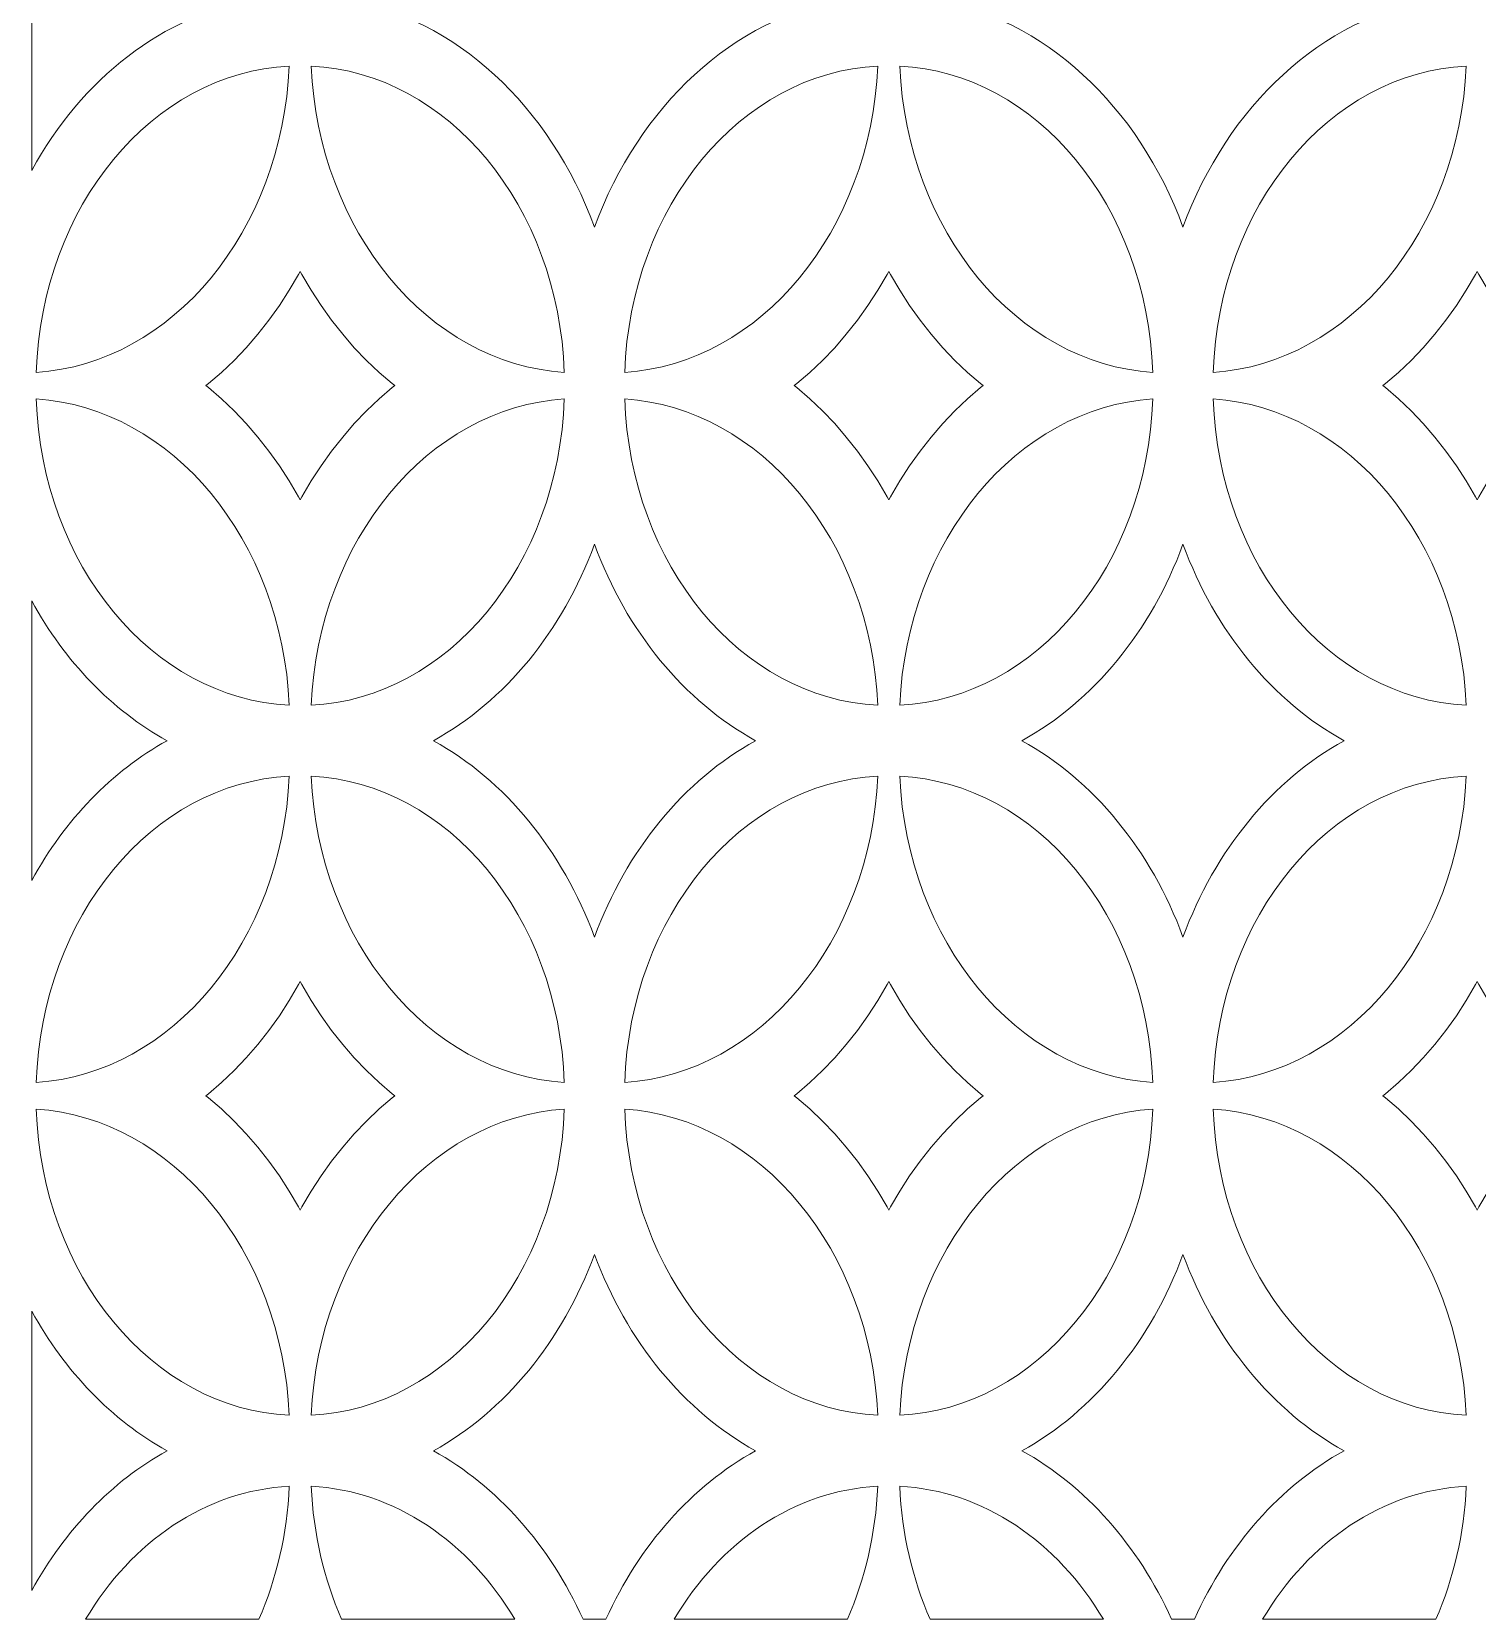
# Model space of a CAD drawing. Header units: millimetres. Extents: x -1200 to 1200, y -590 to 590.
# Drawn here: x -1200 to -674, y -590 to -12 of the extents above; entities that cross this region are included whole.
import ezdxf

# ---------------------------------------------------------------- set-up
doc = ezdxf.new("R2010")
doc.units = ezdxf.units.MM
doc.header["$MEASUREMENT"] = 0
doc.layers.add('Layer 1', color=7, linetype='Continuous')

msp = doc.modelspace()

# ---------------------------------------------------------------- linework, layer by layer
at = {"layer": 'Layer 1', "color": 250, "lineweight": 20}
for points, knots in [([(-903.7748, -0.0266), (-944.6702, -6.706), (-978.8783, -38.9105), (-995.1109, -82.9459), (-1011.3435, -38.9105), (-1045.5559, -6.706), (-1086.4471, -0.0266), (-1045.5559, 6.6528), (-1011.3435, 38.8573), (-995.1109, 82.8927), (-978.8783, 38.8573), (-944.6702, 6.6528), (-903.7748, -0.0266)], [0, 0, 0, 0, 0.25, 0.25, 0.25, 0.5, 0.5, 0.5, 0.75, 0.75, 0.75, 1, 1, 1, 1]), ([(-689.4556, -0.0266), (-730.3511, -6.706), (-764.5634, -38.9105), (-780.796, -82.9459), (-797.0244, -38.9105), (-831.241, -6.706), (-872.1322, -0.0266), (-831.241, 6.6528), (-797.0244, 38.8573), (-780.796, 82.8927), (-764.5592, 38.8573), (-730.3511, 6.6528), (-689.4556, -0.0266)], [0, 0, 0, 0, 0.25, 0.25, 0.25, 0.5, 0.5, 0.5, 0.75, 0.75, 0.75, 1, 1, 1, 1]), ([(-1200.05, 62.2661), (-1181.7989, 28.9776), (-1152.2638, 5.5533), (-1118.0557, -0.0266), (-1152.2638, -5.6065), (-1181.7989, -29.0308), (-1200.05, -62.3142), (-1200.05, -62.3142), (-1200.05, 62.2661), (-1200.05, 62.2661)], [0, 0, 0, 0, 0.33333333, 0.33333333, 0.33333333, 0.66666667, 0.66666667, 0.66666667, 1, 1, 1, 1]), ([(-1106.2629, -24.3336), (-1108.9853, -84.4325), (-1148.7696, -132.5922), (-1198.4174, -135.8957), (-1196.3777, -75.3993), (-1156.2287, -26.8009), (-1106.2629, -24.3336)], [0, 0, 0, 0, 0.5, 0.5, 0.5, 1, 1, 1, 1]), ([(-1098.2823, -24.3336), (-1048.3207, -26.8009), (-1008.1674, -75.3993), (-1006.1192, -135.8957), (-1055.767, -132.5922), (-1095.5556, -84.4325), (-1098.2823, -24.3336)], [0, 0, 0, 0, 0.5, 0.5, 0.5, 1, 1, 1, 1]), ([(-891.9438, -24.3336), (-894.6704, -84.4325), (-934.4548, -132.5922), (-984.0983, -135.8957), (-982.0586, -75.3993), (-941.9096, -26.8009), (-891.9438, -24.3336)], [0, 0, 0, 0, 0.5, 0.5, 0.5, 1, 1, 1, 1]), ([(-883.9547, -24.3336), (-833.9931, -26.8009), (-793.8441, -75.3993), (-791.8044, -135.8957), (-841.4522, -132.5922), (-881.2408, -84.4325), (-883.9547, -24.3336)], [0, 0, 0, 0, 0.5, 0.5, 0.5, 1, 1, 1, 1]), ([(-677.6289, -24.3336), (-680.3428, -84.4325), (-720.1357, -132.5922), (-769.7792, -135.8957), (-767.7438, -75.3993), (-727.5905, -26.8009), (-677.6289, -24.3336)], [0, 0, 0, 0, 0.5, 0.5, 0.5, 1, 1, 1, 1]), ([(-1068.8065, -139.9994), (-1068.8065, -139.9994), (-1067.8821, -140.7221), (-1067.8821, -140.7221), (-1067.8821, -140.7221), (-1068.8065, -141.4395), (-1068.8065, -141.4395), (-1068.8065, -141.4395), (-1073.5814, -145.5483), (-1073.5814, -145.5483), (-1073.5814, -145.5483), (-1078.1738, -149.9256), (-1078.1738, -149.9256), (-1078.1738, -149.9256), (-1082.5924, -154.5557), (-1082.5924, -154.5557), (-1082.5924, -154.5557), (-1086.8202, -159.4285), (-1086.8202, -159.4285), (-1086.8202, -159.4285), (-1090.8487, -164.5438), (-1090.8487, -164.5438), (-1090.8487, -164.5438), (-1094.6693, -169.8914), (-1094.6693, -169.8914), (-1094.6693, -169.8914), (-1098.2865, -175.4507), (-1098.2865, -175.4507), (-1098.2865, -175.4507), (-1101.6789, -181.2319), (-1101.6789, -181.2319), (-1101.6789, -181.2319), (-1102.2726, -182.3572), (-1102.2726, -182.3572), (-1102.2726, -182.3572), (-1102.8578, -181.2319), (-1102.8578, -181.2319), (-1102.8578, -181.2319), (-1106.2587, -175.4507), (-1106.2587, -175.4507), (-1106.2587, -175.4507), (-1109.8716, -169.8914), (-1109.8716, -169.8914), (-1109.8716, -169.8914), (-1113.6965, -164.5438), (-1113.6965, -164.5438), (-1113.6965, -164.5438), (-1117.725, -159.4285), (-1117.725, -159.4285), (-1117.725, -159.4285), (-1121.9528, -154.5505), (-1121.9528, -154.5505), (-1121.9528, -154.5505), (-1126.3671, -149.9256), (-1126.3671, -149.9256), (-1126.3671, -149.9256), (-1130.9638, -145.5483), (-1130.9638, -145.5483), (-1130.9638, -145.5483), (-1135.7301, -141.4395), (-1135.7301, -141.4395), (-1135.7301, -141.4395), (-1136.663, -140.7221), (-1136.663, -140.7221), (-1136.663, -140.7221), (-1135.7301, -139.9994), (-1135.7301, -139.9994), (-1135.7301, -139.9994), (-1130.9638, -135.8957), (-1130.9638, -135.8957), (-1130.9638, -135.8957), (-1126.3671, -131.5237), (-1126.3671, -131.5237), (-1126.3671, -131.5237), (-1121.9528, -126.8987), (-1121.9528, -126.8987), (-1121.9528, -126.8987), (-1117.725, -122.0156), (-1117.725, -122.0156), (-1117.725, -122.0156), (-1113.6965, -116.8951), (-1113.6965, -116.8951), (-1113.6965, -116.8951), (-1109.8716, -111.5526), (-1109.8716, -111.5526), (-1109.8716, -111.5526), (-1106.2587, -105.9882), (-1106.2587, -105.9882), (-1106.2587, -105.9882), (-1102.8578, -100.2122), (-1102.8578, -100.2122), (-1102.8578, -100.2122), (-1102.2726, -99.0972), (-1102.2726, -99.0972), (-1102.2726, -99.0972), (-1101.6789, -100.2122), (-1101.6789, -100.2122), (-1101.6789, -100.2122), (-1098.2865, -105.9882), (-1098.2865, -105.9882), (-1098.2865, -105.9882), (-1094.6736, -111.5526), (-1094.6736, -111.5526), (-1094.6736, -111.5526), (-1090.8487, -116.9003), (-1090.8487, -116.9003), (-1090.8487, -116.9003), (-1086.8202, -122.0156), (-1086.8202, -122.0156), (-1086.8202, -122.0156), (-1082.5924, -126.8936), (-1082.5924, -126.8936), (-1082.5924, -126.8936), (-1078.1738, -131.5237), (-1078.1738, -131.5237), (-1078.1738, -131.5237), (-1073.5814, -135.8957), (-1073.5814, -135.8957), (-1073.5814, -135.8957), (-1068.8065, -139.9994), (-1068.8065, -139.9994)], [0, 0, 0, 0, 0.025, 0.025, 0.025, 0.05, 0.05, 0.05, 0.075, 0.075, 0.075, 0.1, 0.1, 0.1, 0.125, 0.125, 0.125, 0.15, 0.15, 0.15, 0.175, 0.175, 0.175, 0.2, 0.2, 0.2, 0.225, 0.225, 0.225, 0.25, 0.25, 0.25, 0.275, 0.275, 0.275, 0.3, 0.3, 0.3, 0.325, 0.325, 0.325, 0.35, 0.35, 0.35, 0.375, 0.375, 0.375, 0.4, 0.4, 0.4, 0.425, 0.425, 0.425, 0.45, 0.45, 0.45, 0.475, 0.475, 0.475, 0.5, 0.5, 0.5, 0.525, 0.525, 0.525, 0.55, 0.55, 0.55, 0.575, 0.575, 0.575, 0.6, 0.6, 0.6, 0.625, 0.625, 0.625, 0.65, 0.65, 0.65, 0.675, 0.675, 0.675, 0.7, 0.7, 0.7, 0.725, 0.725, 0.725, 0.75, 0.75, 0.75, 0.775, 0.775, 0.775, 0.8, 0.8, 0.8, 0.825, 0.825, 0.825, 0.85, 0.85, 0.85, 0.875, 0.875, 0.875, 0.9, 0.9, 0.9, 0.925, 0.925, 0.925, 0.95, 0.95, 0.95, 0.975, 0.975, 0.975, 1, 1, 1, 1]), ([(-854.4874, -139.9994), (-854.4874, -139.9994), (-853.5672, -140.7221), (-853.5672, -140.7221), (-853.5672, -140.7221), (-854.4874, -141.4395), (-854.4874, -141.4395), (-854.4874, -141.4395), (-859.2622, -145.5483), (-859.2622, -145.5483), (-859.2622, -145.5483), (-863.8632, -149.9256), (-863.8632, -149.9256), (-863.8632, -149.9256), (-868.2733, -154.5557), (-868.2733, -154.5557), (-868.2733, -154.5557), (-872.5011, -159.4285), (-872.5011, -159.4285), (-872.5011, -159.4285), (-876.5295, -164.5438), (-876.5295, -164.5438), (-876.5295, -164.5438), (-880.3545, -169.8914), (-880.3545, -169.8914), (-880.3545, -169.8914), (-883.9631, -175.4507), (-883.9631, -175.4507), (-883.9631, -175.4507), (-887.3598, -181.2319), (-887.3598, -181.2319), (-887.3598, -181.2319), (-887.9492, -182.3572), (-887.9492, -182.3572), (-887.9492, -182.3572), (-888.5429, -181.2319), (-888.5429, -181.2319), (-888.5429, -181.2319), (-891.9396, -175.4507), (-891.9396, -175.4507), (-891.9396, -175.4507), (-895.5567, -169.8914), (-895.5567, -169.8914), (-895.5567, -169.8914), (-899.3774, -164.5438), (-899.3774, -164.5438), (-899.3774, -164.5438), (-903.4059, -159.4285), (-903.4059, -159.4285), (-903.4059, -159.4285), (-907.6294, -154.5505), (-907.6294, -154.5505), (-907.6294, -154.5505), (-912.048, -149.9256), (-912.048, -149.9256), (-912.048, -149.9256), (-916.6489, -145.5483), (-916.6489, -145.5483), (-916.6489, -145.5483), (-921.4153, -141.4395), (-921.4153, -141.4395), (-921.4153, -141.4395), (-922.3397, -140.7221), (-922.3397, -140.7221), (-922.3397, -140.7221), (-921.4153, -139.9994), (-921.4153, -139.9994), (-921.4153, -139.9994), (-916.6489, -135.8957), (-916.6489, -135.8957), (-916.6489, -135.8957), (-912.048, -131.5237), (-912.048, -131.5237), (-912.048, -131.5237), (-907.6337, -126.8987), (-907.6337, -126.8987), (-907.6337, -126.8987), (-903.4059, -122.0156), (-903.4059, -122.0156), (-903.4059, -122.0156), (-899.3774, -116.8951), (-899.3774, -116.8951), (-899.3774, -116.8951), (-895.5567, -111.5526), (-895.5567, -111.5526), (-895.5567, -111.5526), (-891.9396, -105.9882), (-891.9396, -105.9882), (-891.9396, -105.9882), (-888.5429, -100.2122), (-888.5429, -100.2122), (-888.5429, -100.2122), (-887.9492, -99.0972), (-887.9492, -99.0972), (-887.9492, -99.0972), (-887.3598, -100.2122), (-887.3598, -100.2122), (-887.3598, -100.2122), (-883.9631, -105.9882), (-883.9631, -105.9882), (-883.9631, -105.9882), (-880.3545, -111.5526), (-880.3545, -111.5526), (-880.3545, -111.5526), (-876.5295, -116.9003), (-876.5295, -116.9003), (-876.5295, -116.9003), (-872.5011, -122.0156), (-872.5011, -122.0156), (-872.5011, -122.0156), (-868.2733, -126.8936), (-868.2733, -126.8936), (-868.2733, -126.8936), (-863.8632, -131.5237), (-863.8632, -131.5237), (-863.8632, -131.5237), (-859.2622, -135.8957), (-859.2622, -135.8957), (-859.2622, -135.8957), (-854.4874, -139.9994), (-854.4874, -139.9994)], [0, 0, 0, 0, 0.025, 0.025, 0.025, 0.05, 0.05, 0.05, 0.075, 0.075, 0.075, 0.1, 0.1, 0.1, 0.125, 0.125, 0.125, 0.15, 0.15, 0.15, 0.175, 0.175, 0.175, 0.2, 0.2, 0.2, 0.225, 0.225, 0.225, 0.25, 0.25, 0.25, 0.275, 0.275, 0.275, 0.3, 0.3, 0.3, 0.325, 0.325, 0.325, 0.35, 0.35, 0.35, 0.375, 0.375, 0.375, 0.4, 0.4, 0.4, 0.425, 0.425, 0.425, 0.45, 0.45, 0.45, 0.475, 0.475, 0.475, 0.5, 0.5, 0.5, 0.525, 0.525, 0.525, 0.55, 0.55, 0.55, 0.575, 0.575, 0.575, 0.6, 0.6, 0.6, 0.625, 0.625, 0.625, 0.65, 0.65, 0.65, 0.675, 0.675, 0.675, 0.7, 0.7, 0.7, 0.725, 0.725, 0.725, 0.75, 0.75, 0.75, 0.775, 0.775, 0.775, 0.8, 0.8, 0.8, 0.825, 0.825, 0.825, 0.85, 0.85, 0.85, 0.875, 0.875, 0.875, 0.9, 0.9, 0.9, 0.925, 0.925, 0.925, 0.95, 0.95, 0.95, 0.975, 0.975, 0.975, 1, 1, 1, 1]), ([(-640.1726, -139.9994), (-640.1726, -139.9994), (-639.2481, -140.7221), (-639.2481, -140.7221), (-639.2481, -140.7221), (-640.1726, -141.4395), (-640.1726, -141.4395), (-640.1726, -141.4395), (-644.9431, -145.5483), (-644.9431, -145.5483), (-644.9431, -145.5483), (-649.5398, -149.9256), (-649.5398, -149.9256), (-649.5398, -149.9256), (-653.9542, -154.5557), (-653.9542, -154.5557), (-653.9542, -154.5557), (-658.182, -159.4285), (-658.182, -159.4285), (-658.182, -159.4285), (-662.2147, -164.5438), (-662.2147, -164.5438), (-662.2147, -164.5438), (-666.0354, -169.8914), (-666.0354, -169.8914), (-666.0354, -169.8914), (-669.644, -175.4507), (-669.644, -175.4507), (-669.644, -175.4507), (-673.0407, -181.2319), (-673.0407, -181.2319), (-673.0407, -181.2319), (-673.6343, -182.3572), (-673.6343, -182.3572), (-673.6343, -182.3572), (-674.228, -181.2319), (-674.228, -181.2319), (-674.228, -181.2319), (-677.6247, -175.4507), (-677.6247, -175.4507), (-677.6247, -175.4507), (-681.2291, -169.8914), (-681.2291, -169.8914), (-681.2291, -169.8914), (-685.0625, -164.5438), (-685.0625, -164.5438), (-685.0625, -164.5438), (-689.091, -159.4285), (-689.091, -159.4285), (-689.091, -159.4285), (-693.3103, -154.5505), (-693.3103, -154.5505), (-693.3103, -154.5505), (-697.7289, -149.9256), (-697.7289, -149.9256), (-697.7289, -149.9256), (-702.3256, -145.5483), (-702.3256, -145.5483), (-702.3256, -145.5483), (-707.0962, -141.4395), (-707.0962, -141.4395), (-707.0962, -141.4395), (-708.0248, -140.7221), (-708.0248, -140.7221), (-708.0248, -140.7221), (-707.0962, -139.9994), (-707.0962, -139.9994), (-707.0962, -139.9994), (-702.3256, -135.8957), (-702.3256, -135.8957), (-702.3256, -135.8957), (-697.7289, -131.5237), (-697.7289, -131.5237), (-697.7289, -131.5237), (-693.3103, -126.8987), (-693.3103, -126.8987), (-693.3103, -126.8987), (-689.091, -122.0156), (-689.091, -122.0156), (-689.091, -122.0156), (-685.0625, -116.8951), (-685.0625, -116.8951), (-685.0625, -116.8951), (-681.2291, -111.5526), (-681.2291, -111.5526), (-681.2291, -111.5526), (-677.6247, -105.9882), (-677.6247, -105.9882), (-677.6247, -105.9882), (-674.228, -100.2122), (-674.228, -100.2122), (-674.228, -100.2122), (-673.6343, -99.0972), (-673.6343, -99.0972), (-673.6343, -99.0972), (-673.0407, -100.2122), (-673.0407, -100.2122), (-673.0407, -100.2122), (-669.644, -105.9882), (-669.644, -105.9882), (-669.644, -105.9882), (-666.0354, -111.5526), (-666.0354, -111.5526), (-666.0354, -111.5526), (-662.2147, -116.9003), (-662.2147, -116.9003), (-662.2147, -116.9003), (-658.182, -122.0156), (-658.182, -122.0156), (-658.182, -122.0156), (-653.9542, -126.8936), (-653.9542, -126.8936), (-653.9542, -126.8936), (-649.5398, -131.5237), (-649.5398, -131.5237), (-649.5398, -131.5237), (-644.9431, -135.8957), (-644.9431, -135.8957), (-644.9431, -135.8957), (-640.1726, -139.9994), (-640.1726, -139.9994)], [0, 0, 0, 0, 0.025, 0.025, 0.025, 0.05, 0.05, 0.05, 0.075, 0.075, 0.075, 0.1, 0.1, 0.1, 0.125, 0.125, 0.125, 0.15, 0.15, 0.15, 0.175, 0.175, 0.175, 0.2, 0.2, 0.2, 0.225, 0.225, 0.225, 0.25, 0.25, 0.25, 0.275, 0.275, 0.275, 0.3, 0.3, 0.3, 0.325, 0.325, 0.325, 0.35, 0.35, 0.35, 0.375, 0.375, 0.375, 0.4, 0.4, 0.4, 0.425, 0.425, 0.425, 0.45, 0.45, 0.45, 0.475, 0.475, 0.475, 0.5, 0.5, 0.5, 0.525, 0.525, 0.525, 0.55, 0.55, 0.55, 0.575, 0.575, 0.575, 0.6, 0.6, 0.6, 0.625, 0.625, 0.625, 0.65, 0.65, 0.65, 0.675, 0.675, 0.675, 0.7, 0.7, 0.7, 0.725, 0.725, 0.725, 0.75, 0.75, 0.75, 0.775, 0.775, 0.775, 0.8, 0.8, 0.8, 0.825, 0.825, 0.825, 0.85, 0.85, 0.85, 0.875, 0.875, 0.875, 0.9, 0.9, 0.9, 0.925, 0.925, 0.925, 0.95, 0.95, 0.95, 0.975, 0.975, 0.975, 1, 1, 1, 1]), ([(-1198.4174, -145.5586), (-1148.7696, -148.8468), (-1108.9853, -197.0116), (-1106.2629, -257.1105), (-1156.2287, -254.6432), (-1196.3777, -206.0447), (-1198.4174, -145.5586)], [0, 0, 0, 0, 0.5, 0.5, 0.5, 1, 1, 1, 1]), ([(-1006.1192, -145.5586), (-1008.1674, -206.0447), (-1048.3122, -254.6432), (-1098.2823, -257.1105), (-1095.5556, -197.0116), (-1055.767, -148.8468), (-1006.1192, -145.5586)], [0, 0, 0, 0, 0.5, 0.5, 0.5, 1, 1, 1, 1]), ([(-984.0983, -145.5586), (-934.4548, -148.8468), (-894.6704, -197.0116), (-891.9438, -257.1105), (-941.9096, -254.6432), (-982.0586, -206.0447), (-984.0983, -145.5586)], [0, 0, 0, 0, 0.5, 0.5, 0.5, 1, 1, 1, 1]), ([(-791.8044, -145.5586), (-793.8441, -206.0447), (-833.9931, -254.6432), (-883.9547, -257.1105), (-881.2408, -197.0116), (-841.4522, -148.8468), (-791.8044, -145.5586)], [0, 0, 0, 0, 0.5, 0.5, 0.5, 1, 1, 1, 1]), ([(-769.7792, -145.5586), (-720.1357, -148.8468), (-680.3428, -197.0116), (-677.6289, -257.1105), (-727.5905, -254.6432), (-767.7438, -206.0447), (-769.7792, -145.5586)], [0, 0, 0, 0, 0.5, 0.5, 0.5, 1, 1, 1, 1]), ([(-995.1109, -198.5137), (-983.4453, -230.171), (-962.4802, -255.6962), (-936.4309, -270.0409), (-962.4802, -284.3803), (-983.4453, -309.921), (-995.1109, -341.5681), (-1006.785, -309.921), (-1027.7373, -284.3803), (-1053.7909, -270.0409), (-1027.7373, -255.6962), (-1006.785, -230.171), (-995.1109, -198.5137)], [0, 0, 0, 0, 0.25, 0.25, 0.25, 0.5, 0.5, 0.5, 0.75, 0.75, 0.75, 1, 1, 1, 1]), ([(-780.796, -198.5137), (-769.1219, -230.171), (-748.1654, -255.6962), (-722.1202, -270.0409), (-748.1654, -284.3803), (-769.1219, -309.921), (-780.796, -341.5681), (-792.4617, -309.921), (-813.4182, -284.3803), (-839.4718, -270.0409), (-813.4182, -255.6962), (-792.4617, -230.171), (-780.796, -198.5137)], [0, 0, 0, 0, 0.25, 0.25, 0.25, 0.5, 0.5, 0.5, 0.75, 0.75, 0.75, 1, 1, 1, 1]), ([(-1200.05, -219.1506), (-1187.9392, -241.2276), (-1170.8627, -258.9688), (-1150.75, -270.0409), (-1170.8627, -281.1129), (-1187.9392, -298.8593), (-1200.05, -320.9363), (-1200.05, -320.9363), (-1200.05, -219.1506), (-1200.05, -219.1506)], [0, 0, 0, 0, 0.33333333, 0.33333333, 0.33333333, 0.66666667, 0.66666667, 0.66666667, 1, 1, 1, 1]), ([(-1106.2629, -282.966), (-1108.9853, -343.065), (-1148.7696, -391.2298), (-1198.4174, -394.5282), (-1196.3777, -334.0422), (-1156.2287, -285.4386), (-1106.2629, -282.966)], [0, 0, 0, 0, 0.5, 0.5, 0.5, 1, 1, 1, 1]), ([(-1098.2823, -282.966), (-1048.3207, -285.4386), (-1008.1674, -334.037), (-1006.1192, -394.5282), (-1055.767, -391.2298), (-1095.5556, -343.065), (-1098.2823, -282.966)], [0, 0, 0, 0, 0.5, 0.5, 0.5, 1, 1, 1, 1]), ([(-891.9438, -282.966), (-894.6704, -343.065), (-934.4548, -391.2298), (-984.0983, -394.5282), (-982.0586, -334.0422), (-941.9096, -285.4386), (-891.9438, -282.966)], [0, 0, 0, 0, 0.5, 0.5, 0.5, 1, 1, 1, 1]), ([(-883.9547, -282.966), (-833.9931, -285.4386), (-793.8441, -334.037), (-791.8044, -394.5282), (-841.4522, -391.2298), (-881.2408, -343.065), (-883.9547, -282.966)], [0, 0, 0, 0, 0.5, 0.5, 0.5, 1, 1, 1, 1]), ([(-677.6289, -282.966), (-680.3428, -343.065), (-720.1357, -391.2298), (-769.7792, -394.5282), (-767.7438, -334.0422), (-727.5905, -285.4386), (-677.6289, -282.966)], [0, 0, 0, 0, 0.5, 0.5, 0.5, 1, 1, 1, 1]), ([(-1068.8065, -398.6422), (-1068.8065, -398.6422), (-1067.8821, -399.3597), (-1067.8821, -399.3597), (-1067.8821, -399.3597), (-1068.8065, -400.072), (-1068.8065, -400.072), (-1068.8065, -400.072), (-1073.5814, -404.1808), (-1073.5814, -404.1808), (-1073.5814, -404.1808), (-1078.1738, -408.558), (-1078.1738, -408.558), (-1078.1738, -408.558), (-1082.5924, -413.1881), (-1082.5924, -413.1881), (-1082.5924, -413.1881), (-1086.8202, -418.0661), (-1086.8202, -418.0661), (-1086.8202, -418.0661), (-1090.8487, -423.1814), (-1090.8487, -423.1814), (-1090.8487, -423.1814), (-1094.6693, -428.5239), (-1094.6693, -428.5239), (-1094.6693, -428.5239), (-1098.2865, -434.0883), (-1098.2865, -434.0883), (-1098.2865, -434.0883), (-1101.6789, -439.8695), (-1101.6789, -439.8695), (-1101.6789, -439.8695), (-1102.2726, -440.9845), (-1102.2726, -440.9845), (-1102.2726, -440.9845), (-1102.8578, -439.8695), (-1102.8578, -439.8695), (-1102.8578, -439.8695), (-1106.2587, -434.0883), (-1106.2587, -434.0883), (-1106.2587, -434.0883), (-1109.8716, -428.5239), (-1109.8716, -428.5239), (-1109.8716, -428.5239), (-1113.6965, -423.1814), (-1113.6965, -423.1814), (-1113.6965, -423.1814), (-1117.725, -418.0661), (-1117.725, -418.0661), (-1117.725, -418.0661), (-1121.9528, -413.1881), (-1121.9528, -413.1881), (-1121.9528, -413.1881), (-1126.3671, -408.558), (-1126.3671, -408.558), (-1126.3671, -408.558), (-1130.9638, -404.1808), (-1130.9638, -404.1808), (-1130.9638, -404.1808), (-1135.7301, -400.072), (-1135.7301, -400.072), (-1135.7301, -400.072), (-1136.663, -399.3597), (-1136.663, -399.3597), (-1136.663, -399.3597), (-1135.7301, -398.6422), (-1135.7301, -398.6422), (-1135.7301, -398.6422), (-1130.9638, -394.5282), (-1130.9638, -394.5282), (-1130.9638, -394.5282), (-1126.3671, -390.1613), (-1126.3671, -390.1613), (-1126.3671, -390.1613), (-1121.9528, -385.5312), (-1121.9528, -385.5312), (-1121.9528, -385.5312), (-1117.725, -380.6481), (-1117.725, -380.6481), (-1117.725, -380.6481), (-1113.6965, -375.5379), (-1113.6965, -375.5379), (-1113.6965, -375.5379), (-1109.8716, -370.1903), (-1109.8716, -370.1903), (-1109.8716, -370.1903), (-1106.2587, -364.6258), (-1106.2587, -364.6258), (-1106.2587, -364.6258), (-1102.8578, -358.8498), (-1102.8578, -358.8498), (-1102.8578, -358.8498), (-1102.2726, -357.7297), (-1102.2726, -357.7297), (-1102.2726, -357.7297), (-1101.6789, -358.8498), (-1101.6789, -358.8498), (-1101.6789, -358.8498), (-1098.2865, -364.6207), (-1098.2865, -364.6207), (-1098.2865, -364.6207), (-1094.6736, -370.1903), (-1094.6736, -370.1903), (-1094.6736, -370.1903), (-1090.8487, -375.5379), (-1090.8487, -375.5379), (-1090.8487, -375.5379), (-1086.8202, -380.6481), (-1086.8202, -380.6481), (-1086.8202, -380.6481), (-1082.5924, -385.526), (-1082.5924, -385.526), (-1082.5924, -385.526), (-1078.1738, -390.1562), (-1078.1738, -390.1562), (-1078.1738, -390.1562), (-1073.5814, -394.5282), (-1073.5814, -394.5282), (-1073.5814, -394.5282), (-1068.8065, -398.6422), (-1068.8065, -398.6422)], [0, 0, 0, 0, 0.025, 0.025, 0.025, 0.05, 0.05, 0.05, 0.075, 0.075, 0.075, 0.1, 0.1, 0.1, 0.125, 0.125, 0.125, 0.15, 0.15, 0.15, 0.175, 0.175, 0.175, 0.2, 0.2, 0.2, 0.225, 0.225, 0.225, 0.25, 0.25, 0.25, 0.275, 0.275, 0.275, 0.3, 0.3, 0.3, 0.325, 0.325, 0.325, 0.35, 0.35, 0.35, 0.375, 0.375, 0.375, 0.4, 0.4, 0.4, 0.425, 0.425, 0.425, 0.45, 0.45, 0.45, 0.475, 0.475, 0.475, 0.5, 0.5, 0.5, 0.525, 0.525, 0.525, 0.55, 0.55, 0.55, 0.575, 0.575, 0.575, 0.6, 0.6, 0.6, 0.625, 0.625, 0.625, 0.65, 0.65, 0.65, 0.675, 0.675, 0.675, 0.7, 0.7, 0.7, 0.725, 0.725, 0.725, 0.75, 0.75, 0.75, 0.775, 0.775, 0.775, 0.8, 0.8, 0.8, 0.825, 0.825, 0.825, 0.85, 0.85, 0.85, 0.875, 0.875, 0.875, 0.9, 0.9, 0.9, 0.925, 0.925, 0.925, 0.95, 0.95, 0.95, 0.975, 0.975, 0.975, 1, 1, 1, 1]), ([(-854.4874, -398.6422), (-854.4874, -398.6422), (-853.5672, -399.3597), (-853.5672, -399.3597), (-853.5672, -399.3597), (-854.4874, -400.072), (-854.4874, -400.072), (-854.4874, -400.072), (-859.2622, -404.1808), (-859.2622, -404.1808), (-859.2622, -404.1808), (-863.8632, -408.558), (-863.8632, -408.558), (-863.8632, -408.558), (-868.2733, -413.1881), (-868.2733, -413.1881), (-868.2733, -413.1881), (-872.5011, -418.0661), (-872.5011, -418.0661), (-872.5011, -418.0661), (-876.5295, -423.1814), (-876.5295, -423.1814), (-876.5295, -423.1814), (-880.3545, -428.5239), (-880.3545, -428.5239), (-880.3545, -428.5239), (-883.9631, -434.0883), (-883.9631, -434.0883), (-883.9631, -434.0883), (-887.3598, -439.8695), (-887.3598, -439.8695), (-887.3598, -439.8695), (-887.9492, -440.9845), (-887.9492, -440.9845), (-887.9492, -440.9845), (-888.5429, -439.8695), (-888.5429, -439.8695), (-888.5429, -439.8695), (-891.9396, -434.0883), (-891.9396, -434.0883), (-891.9396, -434.0883), (-895.5567, -428.5239), (-895.5567, -428.5239), (-895.5567, -428.5239), (-899.3774, -423.1814), (-899.3774, -423.1814), (-899.3774, -423.1814), (-903.4059, -418.0661), (-903.4059, -418.0661), (-903.4059, -418.0661), (-907.6294, -413.1881), (-907.6294, -413.1881), (-907.6294, -413.1881), (-912.048, -408.558), (-912.048, -408.558), (-912.048, -408.558), (-916.6489, -404.1808), (-916.6489, -404.1808), (-916.6489, -404.1808), (-921.4153, -400.072), (-921.4153, -400.072), (-921.4153, -400.072), (-922.3397, -399.3597), (-922.3397, -399.3597), (-922.3397, -399.3597), (-921.4153, -398.6422), (-921.4153, -398.6422), (-921.4153, -398.6422), (-916.6489, -394.5282), (-916.6489, -394.5282), (-916.6489, -394.5282), (-912.048, -390.1613), (-912.048, -390.1613), (-912.048, -390.1613), (-907.6337, -385.5312), (-907.6337, -385.5312), (-907.6337, -385.5312), (-903.4059, -380.6481), (-903.4059, -380.6481), (-903.4059, -380.6481), (-899.3774, -375.5379), (-899.3774, -375.5379), (-899.3774, -375.5379), (-895.5567, -370.1903), (-895.5567, -370.1903), (-895.5567, -370.1903), (-891.9396, -364.6258), (-891.9396, -364.6258), (-891.9396, -364.6258), (-888.5429, -358.8498), (-888.5429, -358.8498), (-888.5429, -358.8498), (-887.9492, -357.7297), (-887.9492, -357.7297), (-887.9492, -357.7297), (-887.3598, -358.8498), (-887.3598, -358.8498), (-887.3598, -358.8498), (-883.9631, -364.6207), (-883.9631, -364.6207), (-883.9631, -364.6207), (-880.3545, -370.1903), (-880.3545, -370.1903), (-880.3545, -370.1903), (-876.5295, -375.5379), (-876.5295, -375.5379), (-876.5295, -375.5379), (-872.5011, -380.6481), (-872.5011, -380.6481), (-872.5011, -380.6481), (-868.2733, -385.526), (-868.2733, -385.526), (-868.2733, -385.526), (-863.8632, -390.1562), (-863.8632, -390.1562), (-863.8632, -390.1562), (-859.2622, -394.5282), (-859.2622, -394.5282), (-859.2622, -394.5282), (-854.4874, -398.6422), (-854.4874, -398.6422)], [0, 0, 0, 0, 0.025, 0.025, 0.025, 0.05, 0.05, 0.05, 0.075, 0.075, 0.075, 0.1, 0.1, 0.1, 0.125, 0.125, 0.125, 0.15, 0.15, 0.15, 0.175, 0.175, 0.175, 0.2, 0.2, 0.2, 0.225, 0.225, 0.225, 0.25, 0.25, 0.25, 0.275, 0.275, 0.275, 0.3, 0.3, 0.3, 0.325, 0.325, 0.325, 0.35, 0.35, 0.35, 0.375, 0.375, 0.375, 0.4, 0.4, 0.4, 0.425, 0.425, 0.425, 0.45, 0.45, 0.45, 0.475, 0.475, 0.475, 0.5, 0.5, 0.5, 0.525, 0.525, 0.525, 0.55, 0.55, 0.55, 0.575, 0.575, 0.575, 0.6, 0.6, 0.6, 0.625, 0.625, 0.625, 0.65, 0.65, 0.65, 0.675, 0.675, 0.675, 0.7, 0.7, 0.7, 0.725, 0.725, 0.725, 0.75, 0.75, 0.75, 0.775, 0.775, 0.775, 0.8, 0.8, 0.8, 0.825, 0.825, 0.825, 0.85, 0.85, 0.85, 0.875, 0.875, 0.875, 0.9, 0.9, 0.9, 0.925, 0.925, 0.925, 0.95, 0.95, 0.95, 0.975, 0.975, 0.975, 1, 1, 1, 1]), ([(-640.1726, -398.6422), (-640.1726, -398.6422), (-639.2481, -399.3597), (-639.2481, -399.3597), (-639.2481, -399.3597), (-640.1726, -400.072), (-640.1726, -400.072), (-640.1726, -400.072), (-644.9431, -404.1808), (-644.9431, -404.1808), (-644.9431, -404.1808), (-649.5398, -408.558), (-649.5398, -408.558), (-649.5398, -408.558), (-653.9542, -413.1881), (-653.9542, -413.1881), (-653.9542, -413.1881), (-658.182, -418.0661), (-658.182, -418.0661), (-658.182, -418.0661), (-662.2147, -423.1814), (-662.2147, -423.1814), (-662.2147, -423.1814), (-666.0354, -428.5239), (-666.0354, -428.5239), (-666.0354, -428.5239), (-669.644, -434.0883), (-669.644, -434.0883), (-669.644, -434.0883), (-673.0407, -439.8695), (-673.0407, -439.8695), (-673.0407, -439.8695), (-673.6343, -440.9845), (-673.6343, -440.9845), (-673.6343, -440.9845), (-674.228, -439.8695), (-674.228, -439.8695), (-674.228, -439.8695), (-677.6247, -434.0883), (-677.6247, -434.0883), (-677.6247, -434.0883), (-681.2291, -428.5239), (-681.2291, -428.5239), (-681.2291, -428.5239), (-685.0625, -423.1814), (-685.0625, -423.1814), (-685.0625, -423.1814), (-689.091, -418.0661), (-689.091, -418.0661), (-689.091, -418.0661), (-693.3103, -413.1881), (-693.3103, -413.1881), (-693.3103, -413.1881), (-697.7289, -408.558), (-697.7289, -408.558), (-697.7289, -408.558), (-702.3256, -404.1808), (-702.3256, -404.1808), (-702.3256, -404.1808), (-707.0962, -400.072), (-707.0962, -400.072), (-707.0962, -400.072), (-708.0248, -399.3597), (-708.0248, -399.3597), (-708.0248, -399.3597), (-707.0962, -398.6422), (-707.0962, -398.6422), (-707.0962, -398.6422), (-702.3256, -394.5282), (-702.3256, -394.5282), (-702.3256, -394.5282), (-697.7289, -390.1613), (-697.7289, -390.1613), (-697.7289, -390.1613), (-693.3103, -385.5312), (-693.3103, -385.5312), (-693.3103, -385.5312), (-689.091, -380.6481), (-689.091, -380.6481), (-689.091, -380.6481), (-685.0625, -375.5379), (-685.0625, -375.5379), (-685.0625, -375.5379), (-681.2291, -370.1903), (-681.2291, -370.1903), (-681.2291, -370.1903), (-677.6247, -364.6258), (-677.6247, -364.6258), (-677.6247, -364.6258), (-674.228, -358.8498), (-674.228, -358.8498), (-674.228, -358.8498), (-673.6343, -357.7297), (-673.6343, -357.7297), (-673.6343, -357.7297), (-673.0407, -358.8498), (-673.0407, -358.8498), (-673.0407, -358.8498), (-669.644, -364.6207), (-669.644, -364.6207), (-669.644, -364.6207), (-666.0354, -370.1903), (-666.0354, -370.1903), (-666.0354, -370.1903), (-662.2147, -375.5379), (-662.2147, -375.5379), (-662.2147, -375.5379), (-658.182, -380.6481), (-658.182, -380.6481), (-658.182, -380.6481), (-653.9542, -385.526), (-653.9542, -385.526), (-653.9542, -385.526), (-649.5398, -390.1562), (-649.5398, -390.1562), (-649.5398, -390.1562), (-644.9431, -394.5282), (-644.9431, -394.5282), (-644.9431, -394.5282), (-640.1726, -398.6422), (-640.1726, -398.6422)], [0, 0, 0, 0, 0.025, 0.025, 0.025, 0.05, 0.05, 0.05, 0.075, 0.075, 0.075, 0.1, 0.1, 0.1, 0.125, 0.125, 0.125, 0.15, 0.15, 0.15, 0.175, 0.175, 0.175, 0.2, 0.2, 0.2, 0.225, 0.225, 0.225, 0.25, 0.25, 0.25, 0.275, 0.275, 0.275, 0.3, 0.3, 0.3, 0.325, 0.325, 0.325, 0.35, 0.35, 0.35, 0.375, 0.375, 0.375, 0.4, 0.4, 0.4, 0.425, 0.425, 0.425, 0.45, 0.45, 0.45, 0.475, 0.475, 0.475, 0.5, 0.5, 0.5, 0.525, 0.525, 0.525, 0.55, 0.55, 0.55, 0.575, 0.575, 0.575, 0.6, 0.6, 0.6, 0.625, 0.625, 0.625, 0.65, 0.65, 0.65, 0.675, 0.675, 0.675, 0.7, 0.7, 0.7, 0.725, 0.725, 0.725, 0.75, 0.75, 0.75, 0.775, 0.775, 0.775, 0.8, 0.8, 0.8, 0.825, 0.825, 0.825, 0.85, 0.85, 0.85, 0.875, 0.875, 0.875, 0.9, 0.9, 0.9, 0.925, 0.925, 0.925, 0.95, 0.95, 0.95, 0.975, 0.975, 0.975, 1, 1, 1, 1]), ([(-1198.4174, -404.1912), (-1148.7696, -407.4844), (-1108.9853, -455.6544), (-1106.2629, -515.7533), (-1156.2287, -513.2808), (-1196.3777, -464.6772), (-1198.4174, -404.1912)], [0, 0, 0, 0, 0.5, 0.5, 0.5, 1, 1, 1, 1]), ([(-1006.1192, -404.1912), (-1008.1674, -464.6772), (-1048.3122, -513.2808), (-1098.2823, -515.7533), (-1095.5556, -455.6441), (-1055.767, -407.4844), (-1006.1192, -404.1912)], [0, 0, 0, 0, 0.5, 0.5, 0.5, 1, 1, 1, 1]), ([(-984.0983, -404.1912), (-934.4548, -407.4844), (-894.6704, -455.6544), (-891.9438, -515.7533), (-941.9096, -513.2808), (-982.0586, -464.6772), (-984.0983, -404.1912)], [0, 0, 0, 0, 0.5, 0.5, 0.5, 1, 1, 1, 1]), ([(-791.8044, -404.1912), (-793.8441, -464.6772), (-833.9931, -513.2808), (-883.9547, -515.7533), (-881.2408, -455.6441), (-841.4522, -407.4844), (-791.8044, -404.1912)], [0, 0, 0, 0, 0.5, 0.5, 0.5, 1, 1, 1, 1]), ([(-769.7792, -404.1912), (-720.1357, -407.4844), (-680.3428, -455.6544), (-677.6289, -515.7533), (-727.5905, -513.2808), (-767.7438, -464.6772), (-769.7792, -404.1912)], [0, 0, 0, 0, 0.5, 0.5, 0.5, 1, 1, 1, 1]), ([(-936.4309, -528.6733), (-959.6264, -541.4436), (-978.7892, -563.0871), (-990.9467, -590.0266), (-990.9467, -590.0266), (-999.2793, -590.0266), (-999.2793, -590.0266), (-1011.4411, -563.0871), (-1030.5911, -541.4436), (-1053.7909, -528.6733), (-1027.7373, -514.3338), (-1006.785, -488.7983), (-995.1109, -457.1461), (-983.441, -488.7983), (-962.4802, -514.3338), (-936.4309, -528.6733)], [0, 0, 0, 0, 0.2, 0.2, 0.2, 0.4, 0.4, 0.4, 0.6, 0.6, 0.6, 0.8, 0.8, 0.8, 1, 1, 1, 1]), ([(-722.1117, -528.6733), (-745.3115, -541.4436), (-764.4659, -563.0871), (-776.6276, -590.0266), (-776.6276, -590.0266), (-784.9602, -590.0266), (-784.9602, -590.0266), (-797.1135, -563.0871), (-816.272, -541.4436), (-839.4718, -528.6733), (-813.4182, -514.3338), (-792.4617, -488.7983), (-780.796, -457.1461), (-769.1219, -488.7983), (-748.1654, -514.3338), (-722.1117, -528.6733)], [0, 0, 0, 0, 0.2, 0.2, 0.2, 0.4, 0.4, 0.4, 0.6, 0.6, 0.6, 0.8, 0.8, 0.8, 1, 1, 1, 1]), ([(-1200.05, -477.783), (-1187.9392, -499.8652), (-1170.8627, -517.6064), (-1150.75, -528.6733), (-1170.8627, -539.7454), (-1187.9392, -557.4917), (-1200.05, -579.5688), (-1200.05, -579.5688), (-1200.05, -477.783), (-1200.05, -477.783)], [0, 0, 0, 0, 0.33333333, 0.33333333, 0.33333333, 0.66666667, 0.66666667, 0.66666667, 1, 1, 1, 1]), ([(-1106.2629, -541.5985), (-1107.0516, -559.0093), (-1110.9571, -575.4187), (-1117.3052, -590.0266), (-1117.3052, -590.0266), (-1180.425, -590.0266), (-1180.425, -590.0266), (-1163.6793, -561.8586), (-1136.8072, -543.1109), (-1106.2629, -541.5985)], [0, 0, 0, 0, 0.33333333, 0.33333333, 0.33333333, 0.66666667, 0.66666667, 0.66666667, 1, 1, 1, 1]), ([(-1098.2823, -541.5985), (-1067.7422, -543.1109), (-1040.8701, -561.8586), (-1024.1201, -590.0266), (-1024.1201, -590.0266), (-1087.2358, -590.0266), (-1087.2358, -590.0266), (-1093.5881, -575.4187), (-1097.4935, -559.0093), (-1098.2823, -541.5985)], [0, 0, 0, 0, 0.33333333, 0.33333333, 0.33333333, 0.66666667, 0.66666667, 0.66666667, 1, 1, 1, 1]), ([(-966.1059, -590.0266), (-949.3602, -561.8586), (-922.4881, -543.1109), (-891.9438, -541.5985), (-892.7325, -559.0093), (-896.638, -575.4187), (-902.986, -590.0266), (-902.986, -590.0266), (-966.1059, -590.0266), (-966.1059, -590.0266)], [0, 0, 0, 0, 0.33333333, 0.33333333, 0.33333333, 0.66666667, 0.66666667, 0.66666667, 1, 1, 1, 1]), ([(-883.9547, -541.5985), (-853.4146, -543.1109), (-826.5425, -561.8586), (-809.7968, -590.0266), (-809.7968, -590.0266), (-872.9166, -590.0266), (-872.9166, -590.0266), (-879.2647, -575.4187), (-883.1702, -559.0093), (-883.9547, -541.5985)], [0, 0, 0, 0, 0.33333333, 0.33333333, 0.33333333, 0.66666667, 0.66666667, 0.66666667, 1, 1, 1, 1]), ([(-677.6289, -541.5985), (-678.4134, -559.0093), (-682.3189, -575.4187), (-688.6669, -590.0266), (-688.6669, -590.0266), (-751.791, -590.0266), (-751.791, -590.0266), (-735.0453, -561.8586), (-708.169, -543.1109), (-677.6289, -541.5985)], [0, 0, 0, 0, 0.33333333, 0.33333333, 0.33333333, 0.66666667, 0.66666667, 0.66666667, 1, 1, 1, 1])]:
    msp.add_open_spline(points, degree=3, knots=knots, dxfattribs=at)

doc.saveas('drawing.dxf')
